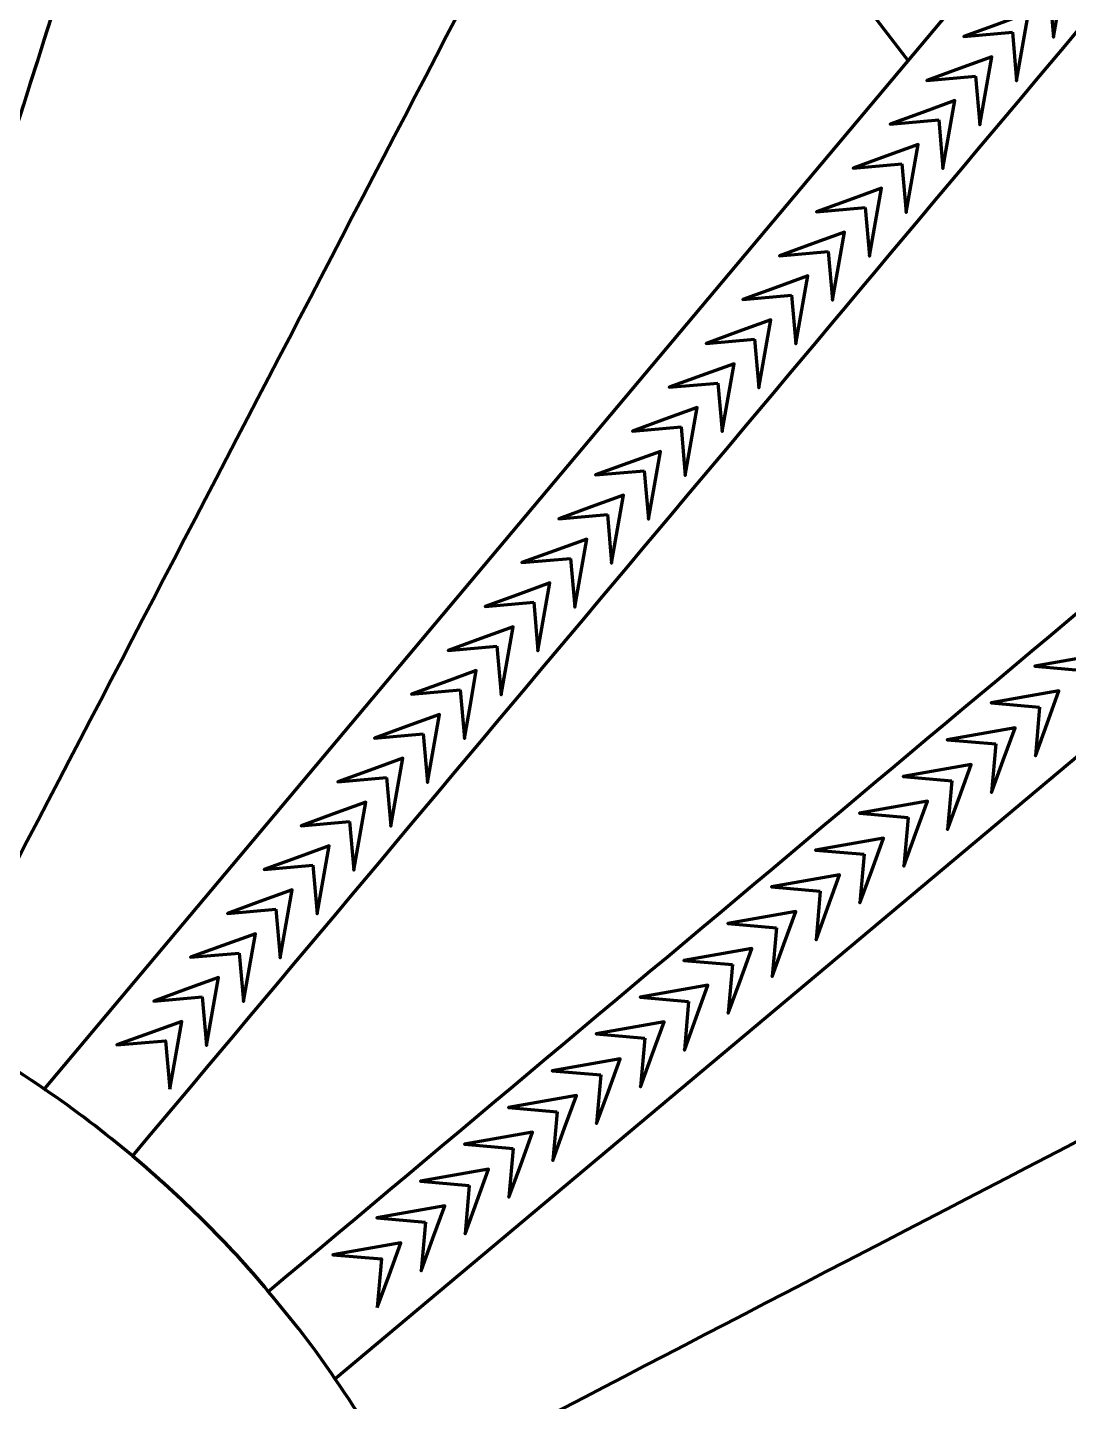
# Model space of a CAD drawing. Header units: inches. Extents: x -151 to 18, y -59 to 24.
# Drawn here: x 2.72 to 6.52, y 5.57 to 10.59 of the extents above; entities that cross this region are included whole.
import ezdxf

# ---------------------------------------------------------------- set-up
doc = ezdxf.new("R2010")
doc.units = ezdxf.units.IN
doc.header["$MEASUREMENT"] = 0
doc.layers.add('Layer 1', color=7, linetype='Continuous')

msp = doc.modelspace()

# ---------------------------------------------------------------- linework, layer by layer
at = {"layer": 'Layer 1', "color": 7, "lineweight": 70}
msp.add_open_spline([(17.2998, 3.3888), (17.2998, 3.3888), (17.2998, -12.6062), (17.2998, -12.6062), (17.2998, -12.6062), (11.7046, -14.9243), (6.1093, -17.2424), (0.514, -19.5605), (0.514, -19.5605), (-5.0837, -17.2379), (-10.6814, -14.9153), (-16.2791, -12.5928), (-16.2791, -12.5928), (-16.2791, -12.5928), (-16.2791, 3.3888), (-16.2791, 3.3888), (-16.2791, 3.3888), (-16.2791, 12.6613), (-8.7622, 20.1783), (0.5104, 20.1783), (0.5104, 20.1783), (9.7829, 20.1783), (17.2998, 12.6613), (17.2998, 3.3888)], degree=3, knots=[0, 0, 0, 0, 0.142857, 0.142857, 0.142857, 0.142857, 0.285714, 0.285714, 0.285714, 0.285714, 0.428571, 0.428571, 0.428571, 0.428571, 0.571429, 0.571429, 0.571429, 0.571429, 0.714286, 0.714286, 0.714286, 0.714286, 1, 1, 1, 1], dxfattribs=at)
at = {"layer": 'Layer 1', "color": 114, "lineweight": 70}
for points, knots in [([(-15.4712, 3.3888), (-15.4712, 12.2151), (-8.316, 19.3704), (0.5104, 19.3704), (0.5104, 19.3704), (9.3367, 19.3704), (16.4919, 12.2151), (16.4919, 3.3888)], [0, 0, 0, 0, 0.333333, 0.333333, 0.333333, 0.333333, 1, 1, 1, 1]), ([(-14.6808, 3.3888), (-14.6808, 11.7787), (-7.8795, 18.58), (0.5104, 18.58), (0.5104, 18.58), (8.9003, 18.58), (15.7016, 11.7787), (15.7016, 3.3888)], [0, 0, 0, 0, 0.333333, 0.333333, 0.333333, 0.333333, 1, 1, 1, 1]), ([(14.9089, 3.3892), (14.9089, 11.3413), (8.4624, 17.7877), (0.5104, 17.7877), (0.5104, 17.7877), (-7.4417, 17.7877), (-13.8881, 11.3413), (-13.8881, 3.3892), (-13.8881, 3.3892), (-13.8881, 3.3892), (-13.8881, 3.3892), (-13.8881, 3.3892), (-13.8881, 3.3892), (-13.8881, 3.3892), (-13.888, 3.3934), (-13.888, 3.3934), (-13.888, 3.3934), (-13.888, 3.3934), (-13.888, -12.5881), (-13.888, -12.5881), (-13.888, -12.5881), (-13.888, -12.5881), (-13.1099, -12.5881), (-13.1099, -12.5881), (-13.1099, -12.5881), (-13.1099, -12.5881), (-13.1094, 3.3934), (-13.1094, 3.3934)], [0, 0, 0, 0, 0.125, 0.125, 0.125, 0.125, 0.25, 0.25, 0.25, 0.25, 0.375, 0.375, 0.375, 0.375, 0.5, 0.5, 0.5, 0.5, 0.625, 0.625, 0.625, 0.625, 0.75, 0.75, 0.75, 0.75, 1, 1, 1, 1]), ([(-13.1094, 3.3892), (-13.1094, 10.9255), (-7.0259, 17.0349), (0.5104, 17.0349), (0.5104, 17.0349), (8.0467, 17.0349), (14.1561, 10.9255), (14.1561, 3.3892)], [0, 0, 0, 0, 0.333333, 0.333333, 0.333333, 0.333333, 1, 1, 1, 1]), ([(11.707, 12.7727), (9.005, 10.5072), (6.302, 8.2406), (3.6, 5.974), (3.6, 5.974), (3.5259, 6.0638), (3.4463, 6.1502), (3.3621, 6.2332), (3.3621, 6.2332), (3.2791, 6.3151), (3.1938, 6.3948), (3.104, 6.4689), (3.104, 6.4689), (5.3729, 9.1697), (7.6417, 11.8694), (9.9094, 14.5703), (9.9094, 14.5703), (10.0351, 14.0979), (10.1608, 13.6255), (10.2865, 13.1531), (10.2865, 13.1531), (10.76, 13.0263), (11.2335, 12.8995), (11.707, 12.7727)], [0, 0, 0, 0, 0.142857, 0.142857, 0.142857, 0.142857, 0.285714, 0.285714, 0.285714, 0.285714, 0.428571, 0.428571, 0.428571, 0.428571, 0.571429, 0.571429, 0.571429, 0.571429, 0.714286, 0.714286, 0.714286, 0.714286, 1, 1, 1, 1]), ([(4.8253, 11.6574), (4.0084, 10.0909), (3.1927, 8.5245), (2.3758, 6.957), (2.3758, 6.957), (2.2726, 7.0109), (2.1671, 7.0602), (2.0594, 7.1051), (2.0594, 7.1051), (1.9528, 7.15), (1.8428, 7.1904), (1.7318, 7.2252), (1.7318, 7.2252), (2.2647, 8.9094), (2.7977, 10.5936), (3.3307, 12.2767), (3.3307, 12.2767), (3.6393, 12.3182), (3.9478, 12.3586), (4.2564, 12.3991), (4.2564, 12.3991), (4.4461, 12.1522), (4.6357, 11.9053), (4.8253, 11.6574)], [0, 0, 0, 0, 0.142857, 0.142857, 0.142857, 0.142857, 0.285714, 0.285714, 0.285714, 0.285714, 0.428571, 0.428571, 0.428571, 0.428571, 0.571429, 0.571429, 0.571429, 0.571429, 0.714286, 0.714286, 0.714286, 0.714286, 1, 1, 1, 1]), ([(6.4505, 10.7292), (6.4505, 10.7292), (6.2731, 10.7137), (6.2731, 10.7137), (6.2731, 10.7137), (6.2731, 10.7137), (6.3914, 10.7568), (6.3914, 10.7568), (6.3914, 10.7568), (6.3914, 10.7568), (6.5098, 10.7998), (6.5098, 10.7998), (6.5098, 10.7998), (6.5098, 10.7998), (6.4879, 10.6758), (6.4879, 10.6758), (6.4879, 10.6758), (6.4879, 10.6758), (6.466, 10.5518), (6.466, 10.5518), (6.466, 10.5518), (6.466, 10.5518), (6.4505, 10.7292), (6.4505, 10.7292)], [0, 0, 0, 0, 0.142857, 0.142857, 0.142857, 0.142857, 0.285714, 0.285714, 0.285714, 0.285714, 0.428571, 0.428571, 0.428571, 0.428571, 0.571429, 0.571429, 0.571429, 0.571429, 0.714286, 0.714286, 0.714286, 0.714286, 1, 1, 1, 1]), ([(6.3161, 10.5692), (6.3161, 10.5692), (6.1387, 10.5537), (6.1387, 10.5537), (6.1387, 10.5537), (6.1387, 10.5537), (6.257, 10.5968), (6.257, 10.5968), (6.257, 10.5968), (6.257, 10.5968), (6.3754, 10.6398), (6.3754, 10.6398), (6.3754, 10.6398), (6.3754, 10.6398), (6.3535, 10.5158), (6.3535, 10.5158), (6.3535, 10.5158), (6.3535, 10.5158), (6.3316, 10.3918), (6.3316, 10.3918), (6.3316, 10.3918), (6.3316, 10.3918), (6.3161, 10.5692), (6.3161, 10.5692)], [0, 0, 0, 0, 0.142857, 0.142857, 0.142857, 0.142857, 0.285714, 0.285714, 0.285714, 0.285714, 0.428571, 0.428571, 0.428571, 0.428571, 0.571429, 0.571429, 0.571429, 0.571429, 0.714286, 0.714286, 0.714286, 0.714286, 1, 1, 1, 1]), ([(6.1817, 10.4092), (6.1817, 10.4092), (6.0043, 10.3937), (6.0043, 10.3937), (6.0043, 10.3937), (6.0043, 10.3937), (6.1226, 10.4367), (6.1226, 10.4367), (6.1226, 10.4367), (6.1226, 10.4367), (6.241, 10.4798), (6.241, 10.4798), (6.241, 10.4798), (6.241, 10.4798), (6.2191, 10.3558), (6.2191, 10.3558), (6.2191, 10.3558), (6.2191, 10.3558), (6.1972, 10.2318), (6.1972, 10.2318), (6.1972, 10.2318), (6.1972, 10.2318), (6.1817, 10.4092), (6.1817, 10.4092)], [0, 0, 0, 0, 0.142857, 0.142857, 0.142857, 0.142857, 0.285714, 0.285714, 0.285714, 0.285714, 0.428571, 0.428571, 0.428571, 0.428571, 0.571429, 0.571429, 0.571429, 0.571429, 0.714286, 0.714286, 0.714286, 0.714286, 1, 1, 1, 1]), ([(6.0473, 10.2492), (6.0473, 10.2492), (5.8699, 10.2337), (5.8699, 10.2337), (5.8699, 10.2337), (5.8699, 10.2337), (5.9882, 10.2768), (5.9882, 10.2768), (5.9882, 10.2768), (5.9882, 10.2768), (6.1066, 10.3198), (6.1066, 10.3198), (6.1066, 10.3198), (6.1066, 10.3198), (6.0847, 10.1958), (6.0847, 10.1958), (6.0847, 10.1958), (6.0847, 10.1958), (6.0628, 10.0718), (6.0628, 10.0718), (6.0628, 10.0718), (6.0628, 10.0718), (6.0473, 10.2492), (6.0473, 10.2492)], [0, 0, 0, 0, 0.142857, 0.142857, 0.142857, 0.142857, 0.285714, 0.285714, 0.285714, 0.285714, 0.428571, 0.428571, 0.428571, 0.428571, 0.571429, 0.571429, 0.571429, 0.571429, 0.714286, 0.714286, 0.714286, 0.714286, 1, 1, 1, 1]), ([(5.9129, 10.0892), (5.9129, 10.0892), (5.7355, 10.0737), (5.7355, 10.0737), (5.7355, 10.0737), (5.7355, 10.0737), (5.8538, 10.1168), (5.8538, 10.1168), (5.8538, 10.1168), (5.8538, 10.1168), (5.9721, 10.1598), (5.9721, 10.1598), (5.9721, 10.1598), (5.9721, 10.1598), (5.9503, 10.0358), (5.9503, 10.0358), (5.9503, 10.0358), (5.9503, 10.0358), (5.9284, 9.9118), (5.9284, 9.9118), (5.9284, 9.9118), (5.9284, 9.9118), (5.9129, 10.0892), (5.9129, 10.0892)], [0, 0, 0, 0, 0.142857, 0.142857, 0.142857, 0.142857, 0.285714, 0.285714, 0.285714, 0.285714, 0.428571, 0.428571, 0.428571, 0.428571, 0.571429, 0.571429, 0.571429, 0.571429, 0.714286, 0.714286, 0.714286, 0.714286, 1, 1, 1, 1]), ([(5.7785, 9.9292), (5.7785, 9.9292), (5.6011, 9.9137), (5.6011, 9.9137), (5.6011, 9.9137), (5.6011, 9.9137), (5.7194, 9.9567), (5.7194, 9.9567), (5.7194, 9.9567), (5.7194, 9.9567), (5.8378, 9.9998), (5.8378, 9.9998), (5.8378, 9.9998), (5.8378, 9.9998), (5.8159, 9.8758), (5.8159, 9.8758), (5.8159, 9.8758), (5.8159, 9.8758), (5.794, 9.7518), (5.794, 9.7518), (5.794, 9.7518), (5.794, 9.7518), (5.7785, 9.9292), (5.7785, 9.9292)], [0, 0, 0, 0, 0.142857, 0.142857, 0.142857, 0.142857, 0.285714, 0.285714, 0.285714, 0.285714, 0.428571, 0.428571, 0.428571, 0.428571, 0.571429, 0.571429, 0.571429, 0.571429, 0.714286, 0.714286, 0.714286, 0.714286, 1, 1, 1, 1]), ([(5.6441, 9.7692), (5.6441, 9.7692), (5.4666, 9.7537), (5.4666, 9.7537), (5.4666, 9.7537), (5.4666, 9.7537), (5.585, 9.7968), (5.585, 9.7968), (5.585, 9.7968), (5.585, 9.7968), (5.7033, 9.8398), (5.7033, 9.8398), (5.7033, 9.8398), (5.7033, 9.8398), (5.6815, 9.7158), (5.6815, 9.7158), (5.6815, 9.7158), (5.6815, 9.7158), (5.6596, 9.5918), (5.6596, 9.5918), (5.6596, 9.5918), (5.6596, 9.5918), (5.6441, 9.7692), (5.6441, 9.7692)], [0, 0, 0, 0, 0.142857, 0.142857, 0.142857, 0.142857, 0.285714, 0.285714, 0.285714, 0.285714, 0.428571, 0.428571, 0.428571, 0.428571, 0.571429, 0.571429, 0.571429, 0.571429, 0.714286, 0.714286, 0.714286, 0.714286, 1, 1, 1, 1]), ([(5.5097, 9.6092), (5.5097, 9.6092), (5.3323, 9.5937), (5.3323, 9.5937), (5.3323, 9.5937), (5.3323, 9.5937), (5.4506, 9.6368), (5.4506, 9.6368), (5.4506, 9.6368), (5.4506, 9.6368), (5.569, 9.6798), (5.569, 9.6798), (5.569, 9.6798), (5.569, 9.6798), (5.5471, 9.5558), (5.5471, 9.5558), (5.5471, 9.5558), (5.5471, 9.5558), (5.5252, 9.4318), (5.5252, 9.4318), (5.5252, 9.4318), (5.5252, 9.4318), (5.5097, 9.6092), (5.5097, 9.6092)], [0, 0, 0, 0, 0.142857, 0.142857, 0.142857, 0.142857, 0.285714, 0.285714, 0.285714, 0.285714, 0.428571, 0.428571, 0.428571, 0.428571, 0.571429, 0.571429, 0.571429, 0.571429, 0.714286, 0.714286, 0.714286, 0.714286, 1, 1, 1, 1]), ([(5.3753, 9.4492), (5.3753, 9.4492), (5.1978, 9.4337), (5.1978, 9.4337), (5.1978, 9.4337), (5.1978, 9.4337), (5.3162, 9.4767), (5.3162, 9.4767), (5.3162, 9.4767), (5.3162, 9.4767), (5.4345, 9.5198), (5.4345, 9.5198), (5.4345, 9.5198), (5.4345, 9.5198), (5.4127, 9.3958), (5.4127, 9.3958), (5.4127, 9.3958), (5.4127, 9.3958), (5.3908, 9.2718), (5.3908, 9.2718), (5.3908, 9.2718), (5.3908, 9.2718), (5.3753, 9.4492), (5.3753, 9.4492)], [0, 0, 0, 0, 0.142857, 0.142857, 0.142857, 0.142857, 0.285714, 0.285714, 0.285714, 0.285714, 0.428571, 0.428571, 0.428571, 0.428571, 0.571429, 0.571429, 0.571429, 0.571429, 0.714286, 0.714286, 0.714286, 0.714286, 1, 1, 1, 1]), ([(5.2409, 9.2892), (5.2409, 9.2892), (5.0635, 9.2737), (5.0635, 9.2737), (5.0635, 9.2737), (5.0635, 9.2737), (5.1818, 9.3168), (5.1818, 9.3168), (5.1818, 9.3168), (5.1818, 9.3168), (5.3001, 9.3598), (5.3001, 9.3598), (5.3001, 9.3598), (5.3001, 9.3598), (5.2783, 9.2358), (5.2783, 9.2358), (5.2783, 9.2358), (5.2783, 9.2358), (5.2564, 9.1118), (5.2564, 9.1118), (5.2564, 9.1118), (5.2564, 9.1118), (5.2409, 9.2892), (5.2409, 9.2892)], [0, 0, 0, 0, 0.142857, 0.142857, 0.142857, 0.142857, 0.285714, 0.285714, 0.285714, 0.285714, 0.428571, 0.428571, 0.428571, 0.428571, 0.571429, 0.571429, 0.571429, 0.571429, 0.714286, 0.714286, 0.714286, 0.714286, 1, 1, 1, 1]), ([(5.1065, 9.1292), (5.1065, 9.1292), (4.929, 9.1137), (4.929, 9.1137), (4.929, 9.1137), (4.929, 9.1137), (5.0474, 9.1568), (5.0474, 9.1568), (5.0474, 9.1568), (5.0474, 9.1568), (5.1657, 9.1998), (5.1657, 9.1998), (5.1657, 9.1998), (5.1657, 9.1998), (5.1439, 9.0758), (5.1439, 9.0758), (5.1439, 9.0758), (5.1439, 9.0758), (5.122, 8.9518), (5.122, 8.9518), (5.122, 8.9518), (5.122, 8.9518), (5.1065, 9.1292), (5.1065, 9.1292)], [0, 0, 0, 0, 0.142857, 0.142857, 0.142857, 0.142857, 0.285714, 0.285714, 0.285714, 0.285714, 0.428571, 0.428571, 0.428571, 0.428571, 0.571429, 0.571429, 0.571429, 0.571429, 0.714286, 0.714286, 0.714286, 0.714286, 1, 1, 1, 1]), ([(4.9721, 8.9692), (4.9721, 8.9692), (4.7947, 8.9537), (4.7947, 8.9537), (4.7947, 8.9537), (4.7947, 8.9537), (4.913, 8.9968), (4.913, 8.9968), (4.913, 8.9968), (4.913, 8.9968), (5.0313, 9.0399), (5.0313, 9.0399), (5.0313, 9.0399), (5.0313, 9.0399), (5.0095, 8.9158), (5.0095, 8.9158), (5.0095, 8.9158), (5.0095, 8.9158), (4.9876, 8.7918), (4.9876, 8.7918), (4.9876, 8.7918), (4.9876, 8.7918), (4.9721, 8.9692), (4.9721, 8.9692)], [0, 0, 0, 0, 0.142857, 0.142857, 0.142857, 0.142857, 0.285714, 0.285714, 0.285714, 0.285714, 0.428571, 0.428571, 0.428571, 0.428571, 0.571429, 0.571429, 0.571429, 0.571429, 0.714286, 0.714286, 0.714286, 0.714286, 1, 1, 1, 1]), ([(4.8377, 8.8092), (4.8377, 8.8092), (4.6602, 8.7937), (4.6602, 8.7937), (4.6602, 8.7937), (4.6602, 8.7937), (4.7786, 8.8368), (4.7786, 8.8368), (4.7786, 8.8368), (4.7786, 8.8368), (4.897, 8.8798), (4.897, 8.8798), (4.897, 8.8798), (4.897, 8.8798), (4.8751, 8.7558), (4.8751, 8.7558), (4.8751, 8.7558), (4.8751, 8.7558), (4.8532, 8.6318), (4.8532, 8.6318), (4.8532, 8.6318), (4.8532, 8.6318), (4.8377, 8.8092), (4.8377, 8.8092)], [0, 0, 0, 0, 0.142857, 0.142857, 0.142857, 0.142857, 0.285714, 0.285714, 0.285714, 0.285714, 0.428571, 0.428571, 0.428571, 0.428571, 0.571429, 0.571429, 0.571429, 0.571429, 0.714286, 0.714286, 0.714286, 0.714286, 1, 1, 1, 1]), ([(4.7033, 8.6492), (4.7033, 8.6492), (4.5258, 8.6337), (4.5258, 8.6337), (4.5258, 8.6337), (4.5258, 8.6337), (4.6442, 8.6768), (4.6442, 8.6768), (4.6442, 8.6768), (4.6442, 8.6768), (4.7625, 8.7198), (4.7625, 8.7198), (4.7625, 8.7198), (4.7625, 8.7198), (4.7407, 8.5958), (4.7407, 8.5958), (4.7407, 8.5958), (4.7407, 8.5958), (4.7188, 8.4718), (4.7188, 8.4718), (4.7188, 8.4718), (4.7188, 8.4718), (4.7033, 8.6492), (4.7033, 8.6492)], [0, 0, 0, 0, 0.142857, 0.142857, 0.142857, 0.142857, 0.285714, 0.285714, 0.285714, 0.285714, 0.428571, 0.428571, 0.428571, 0.428571, 0.571429, 0.571429, 0.571429, 0.571429, 0.714286, 0.714286, 0.714286, 0.714286, 1, 1, 1, 1]), ([(4.5689, 8.4892), (4.5689, 8.4892), (4.3914, 8.4737), (4.3914, 8.4737), (4.3914, 8.4737), (4.3914, 8.4737), (4.5098, 8.5168), (4.5098, 8.5168), (4.5098, 8.5168), (4.5098, 8.5168), (4.6282, 8.5599), (4.6282, 8.5599), (4.6282, 8.5599), (4.6282, 8.5599), (4.6063, 8.4358), (4.6063, 8.4358), (4.6063, 8.4358), (4.6063, 8.4358), (4.5844, 8.3118), (4.5844, 8.3118), (4.5844, 8.3118), (4.5844, 8.3118), (4.5689, 8.4892), (4.5689, 8.4892)], [0, 0, 0, 0, 0.142857, 0.142857, 0.142857, 0.142857, 0.285714, 0.285714, 0.285714, 0.285714, 0.428571, 0.428571, 0.428571, 0.428571, 0.571429, 0.571429, 0.571429, 0.571429, 0.714286, 0.714286, 0.714286, 0.714286, 1, 1, 1, 1]), ([(4.4345, 8.3292), (4.4345, 8.3292), (4.257, 8.3137), (4.257, 8.3137), (4.257, 8.3137), (4.257, 8.3137), (4.3754, 8.3568), (4.3754, 8.3568), (4.3754, 8.3568), (4.3754, 8.3568), (4.4937, 8.3998), (4.4937, 8.3998), (4.4937, 8.3998), (4.4937, 8.3998), (4.4719, 8.2758), (4.4719, 8.2758), (4.4719, 8.2758), (4.4719, 8.2758), (4.45, 8.1518), (4.45, 8.1518), (4.45, 8.1518), (4.45, 8.1518), (4.4345, 8.3292), (4.4345, 8.3292)], [0, 0, 0, 0, 0.142857, 0.142857, 0.142857, 0.142857, 0.285714, 0.285714, 0.285714, 0.285714, 0.428571, 0.428571, 0.428571, 0.428571, 0.571429, 0.571429, 0.571429, 0.571429, 0.714286, 0.714286, 0.714286, 0.714286, 1, 1, 1, 1]), ([(6.5757, 8.2406), (6.5757, 8.2406), (6.3982, 8.2561), (6.3982, 8.2561), (6.3982, 8.2561), (6.3982, 8.2561), (6.5223, 8.278), (6.5223, 8.278), (6.5223, 8.278), (6.5223, 8.278), (6.6463, 8.2999), (6.6463, 8.2999), (6.6463, 8.2999), (6.6463, 8.2999), (6.6032, 8.1815), (6.6032, 8.1815), (6.6032, 8.1815), (6.6032, 8.1815), (6.5602, 8.0632), (6.5602, 8.0632), (6.5602, 8.0632), (6.5602, 8.0632), (6.5757, 8.2406), (6.5757, 8.2406)], [0, 0, 0, 0, 0.142857, 0.142857, 0.142857, 0.142857, 0.285714, 0.285714, 0.285714, 0.285714, 0.428571, 0.428571, 0.428571, 0.428571, 0.571429, 0.571429, 0.571429, 0.571429, 0.714286, 0.714286, 0.714286, 0.714286, 1, 1, 1, 1]), ([(4.3001, 8.1692), (4.3001, 8.1692), (4.1226, 8.1537), (4.1226, 8.1537), (4.1226, 8.1537), (4.1226, 8.1537), (4.241, 8.1968), (4.241, 8.1968), (4.241, 8.1968), (4.241, 8.1968), (4.3593, 8.2398), (4.3593, 8.2398), (4.3593, 8.2398), (4.3593, 8.2398), (4.3375, 8.1158), (4.3375, 8.1158), (4.3375, 8.1158), (4.3375, 8.1158), (4.3156, 7.9918), (4.3156, 7.9918), (4.3156, 7.9918), (4.3156, 7.9918), (4.3001, 8.1692), (4.3001, 8.1692)], [0, 0, 0, 0, 0.142857, 0.142857, 0.142857, 0.142857, 0.285714, 0.285714, 0.285714, 0.285714, 0.428571, 0.428571, 0.428571, 0.428571, 0.571429, 0.571429, 0.571429, 0.571429, 0.714286, 0.714286, 0.714286, 0.714286, 1, 1, 1, 1]), ([(6.4155, 8.1064), (6.4155, 8.1064), (6.2381, 8.1219), (6.2381, 8.1219), (6.2381, 8.1219), (6.2381, 8.1219), (6.3621, 8.1438), (6.3621, 8.1438), (6.3621, 8.1438), (6.3621, 8.1438), (6.4862, 8.1656), (6.4862, 8.1656), (6.4862, 8.1656), (6.4862, 8.1656), (6.4431, 8.0473), (6.4431, 8.0473), (6.4431, 8.0473), (6.4431, 8.0473), (6.4, 7.9289), (6.4, 7.9289), (6.4, 7.9289), (6.4, 7.9289), (6.4155, 8.1064), (6.4155, 8.1064)], [0, 0, 0, 0, 0.142857, 0.142857, 0.142857, 0.142857, 0.285714, 0.285714, 0.285714, 0.285714, 0.428571, 0.428571, 0.428571, 0.428571, 0.571429, 0.571429, 0.571429, 0.571429, 0.714286, 0.714286, 0.714286, 0.714286, 1, 1, 1, 1]), ([(4.1657, 8.0092), (4.1657, 8.0092), (3.9882, 7.9937), (3.9882, 7.9937), (3.9882, 7.9937), (3.9882, 7.9937), (4.1066, 8.0368), (4.1066, 8.0368), (4.1066, 8.0368), (4.1066, 8.0368), (4.2249, 8.0799), (4.2249, 8.0799), (4.2249, 8.0799), (4.2249, 8.0799), (4.2031, 7.9558), (4.2031, 7.9558), (4.2031, 7.9558), (4.2031, 7.9558), (4.1812, 7.8318), (4.1812, 7.8318), (4.1812, 7.8318), (4.1812, 7.8318), (4.1657, 8.0092), (4.1657, 8.0092)], [0, 0, 0, 0, 0.142857, 0.142857, 0.142857, 0.142857, 0.285714, 0.285714, 0.285714, 0.285714, 0.428571, 0.428571, 0.428571, 0.428571, 0.571429, 0.571429, 0.571429, 0.571429, 0.714286, 0.714286, 0.714286, 0.714286, 1, 1, 1, 1]), ([(6.2554, 7.9722), (6.2554, 7.9722), (6.078, 7.9877), (6.078, 7.9877), (6.078, 7.9877), (6.078, 7.9877), (6.202, 8.0095), (6.202, 8.0095), (6.202, 8.0095), (6.202, 8.0095), (6.326, 8.0314), (6.326, 8.0314), (6.326, 8.0314), (6.326, 8.0314), (6.2829, 7.9131), (6.2829, 7.9131), (6.2829, 7.9131), (6.2829, 7.9131), (6.2399, 7.7947), (6.2399, 7.7947), (6.2399, 7.7947), (6.2399, 7.7947), (6.2554, 7.9722), (6.2554, 7.9722)], [0, 0, 0, 0, 0.142857, 0.142857, 0.142857, 0.142857, 0.285714, 0.285714, 0.285714, 0.285714, 0.428571, 0.428571, 0.428571, 0.428571, 0.571429, 0.571429, 0.571429, 0.571429, 0.714286, 0.714286, 0.714286, 0.714286, 1, 1, 1, 1]), ([(4.0313, 7.8492), (4.0313, 7.8492), (3.8538, 7.8337), (3.8538, 7.8337), (3.8538, 7.8337), (3.8538, 7.8337), (3.9722, 7.8768), (3.9722, 7.8768), (3.9722, 7.8768), (3.9722, 7.8768), (4.0905, 7.9198), (4.0905, 7.9198), (4.0905, 7.9198), (4.0905, 7.9198), (4.0687, 7.7958), (4.0687, 7.7958), (4.0687, 7.7958), (4.0687, 7.7958), (4.0468, 7.6718), (4.0468, 7.6718), (4.0468, 7.6718), (4.0468, 7.6718), (4.0313, 7.8492), (4.0313, 7.8492)], [0, 0, 0, 0, 0.142857, 0.142857, 0.142857, 0.142857, 0.285714, 0.285714, 0.285714, 0.285714, 0.428571, 0.428571, 0.428571, 0.428571, 0.571429, 0.571429, 0.571429, 0.571429, 0.714286, 0.714286, 0.714286, 0.714286, 1, 1, 1, 1]), ([(6.0952, 7.8379), (6.0952, 7.8379), (5.9178, 7.8535), (5.9178, 7.8535), (5.9178, 7.8535), (5.9178, 7.8535), (6.0418, 7.8753), (6.0418, 7.8753), (6.0418, 7.8753), (6.0418, 7.8753), (6.1659, 7.8972), (6.1659, 7.8972), (6.1659, 7.8972), (6.1659, 7.8972), (6.1228, 7.7788), (6.1228, 7.7788), (6.1228, 7.7788), (6.1228, 7.7788), (6.0797, 7.6605), (6.0797, 7.6605), (6.0797, 7.6605), (6.0797, 7.6605), (6.0952, 7.8379), (6.0952, 7.8379)], [0, 0, 0, 0, 0.142857, 0.142857, 0.142857, 0.142857, 0.285714, 0.285714, 0.285714, 0.285714, 0.428571, 0.428571, 0.428571, 0.428571, 0.571429, 0.571429, 0.571429, 0.571429, 0.714286, 0.714286, 0.714286, 0.714286, 1, 1, 1, 1]), ([(3.8968, 7.6892), (3.8968, 7.6892), (3.7194, 7.6737), (3.7194, 7.6737), (3.7194, 7.6737), (3.7194, 7.6737), (3.8378, 7.7168), (3.8378, 7.7168), (3.8378, 7.7168), (3.8378, 7.7168), (3.9561, 7.7598), (3.9561, 7.7598), (3.9561, 7.7598), (3.9561, 7.7598), (3.9342, 7.6358), (3.9342, 7.6358), (3.9342, 7.6358), (3.9342, 7.6358), (3.9124, 7.5118), (3.9124, 7.5118), (3.9124, 7.5118), (3.9124, 7.5118), (3.8968, 7.6892), (3.8968, 7.6892)], [0, 0, 0, 0, 0.142857, 0.142857, 0.142857, 0.142857, 0.285714, 0.285714, 0.285714, 0.285714, 0.428571, 0.428571, 0.428571, 0.428571, 0.571429, 0.571429, 0.571429, 0.571429, 0.714286, 0.714286, 0.714286, 0.714286, 1, 1, 1, 1]), ([(5.9351, 7.7037), (5.9351, 7.7037), (5.7577, 7.7192), (5.7577, 7.7192), (5.7577, 7.7192), (5.7577, 7.7192), (5.8817, 7.7411), (5.8817, 7.7411), (5.8817, 7.7411), (5.8817, 7.7411), (6.0057, 7.763), (6.0057, 7.763), (6.0057, 7.763), (6.0057, 7.763), (5.9627, 7.6446), (5.9627, 7.6446), (5.9627, 7.6446), (5.9627, 7.6446), (5.9196, 7.5263), (5.9196, 7.5263), (5.9196, 7.5263), (5.9196, 7.5263), (5.9351, 7.7037), (5.9351, 7.7037)], [0, 0, 0, 0, 0.142857, 0.142857, 0.142857, 0.142857, 0.285714, 0.285714, 0.285714, 0.285714, 0.428571, 0.428571, 0.428571, 0.428571, 0.571429, 0.571429, 0.571429, 0.571429, 0.714286, 0.714286, 0.714286, 0.714286, 1, 1, 1, 1]), ([(4.0926, 5.2447), (5.659, 6.0582), (7.2243, 6.8706), (8.7907, 7.6841), (8.7907, 7.6841), (9.0387, 7.4944), (9.2856, 7.3048), (9.5324, 7.1152), (9.5324, 7.1152), (9.492, 6.8066), (9.4516, 6.4981), (9.4101, 6.1895), (9.4101, 6.1895), (7.7281, 5.6599), (6.0461, 5.1302), (4.3641, 4.6006)], [0, 0, 0, 0, 0.2, 0.2, 0.2, 0.2, 0.4, 0.4, 0.4, 0.4, 0.6, 0.6, 0.6, 0.6, 1, 1, 1, 1]), ([(5.775, 7.5695), (5.775, 7.5695), (5.5975, 7.585), (5.5975, 7.585), (5.5975, 7.585), (5.5975, 7.585), (5.7216, 7.6069), (5.7216, 7.6069), (5.7216, 7.6069), (5.7216, 7.6069), (5.8456, 7.6287), (5.8456, 7.6287), (5.8456, 7.6287), (5.8456, 7.6287), (5.8025, 7.5104), (5.8025, 7.5104), (5.8025, 7.5104), (5.8025, 7.5104), (5.7594, 7.392), (5.7594, 7.392), (5.7594, 7.392), (5.7594, 7.392), (5.775, 7.5695), (5.775, 7.5695)], [0, 0, 0, 0, 0.142857, 0.142857, 0.142857, 0.142857, 0.285714, 0.285714, 0.285714, 0.285714, 0.428571, 0.428571, 0.428571, 0.428571, 0.571429, 0.571429, 0.571429, 0.571429, 0.714286, 0.714286, 0.714286, 0.714286, 1, 1, 1, 1]), ([(3.7625, 7.5292), (3.7625, 7.5292), (3.585, 7.5137), (3.585, 7.5137), (3.585, 7.5137), (3.585, 7.5137), (3.7034, 7.5568), (3.7034, 7.5568), (3.7034, 7.5568), (3.7034, 7.5568), (3.8217, 7.5998), (3.8217, 7.5998), (3.8217, 7.5998), (3.8217, 7.5998), (3.7999, 7.4758), (3.7999, 7.4758), (3.7999, 7.4758), (3.7999, 7.4758), (3.778, 7.3518), (3.778, 7.3518), (3.778, 7.3518), (3.778, 7.3518), (3.7625, 7.5292), (3.7625, 7.5292)], [0, 0, 0, 0, 0.142857, 0.142857, 0.142857, 0.142857, 0.285714, 0.285714, 0.285714, 0.285714, 0.428571, 0.428571, 0.428571, 0.428571, 0.571429, 0.571429, 0.571429, 0.571429, 0.714286, 0.714286, 0.714286, 0.714286, 1, 1, 1, 1]), ([(5.6148, 7.4352), (5.6148, 7.4352), (5.4374, 7.4507), (5.4374, 7.4507), (5.4374, 7.4507), (5.4374, 7.4507), (5.5614, 7.4726), (5.5614, 7.4726), (5.5614, 7.4726), (5.5614, 7.4726), (5.6854, 7.4945), (5.6854, 7.4945), (5.6854, 7.4945), (5.6854, 7.4945), (5.6424, 7.3761), (5.6424, 7.3761), (5.6424, 7.3761), (5.6424, 7.3761), (5.5993, 7.2578), (5.5993, 7.2578), (5.5993, 7.2578), (5.5993, 7.2578), (5.6148, 7.4352), (5.6148, 7.4352)], [0, 0, 0, 0, 0.142857, 0.142857, 0.142857, 0.142857, 0.285714, 0.285714, 0.285714, 0.285714, 0.428571, 0.428571, 0.428571, 0.428571, 0.571429, 0.571429, 0.571429, 0.571429, 0.714286, 0.714286, 0.714286, 0.714286, 1, 1, 1, 1]), ([(3.628, 7.3692), (3.628, 7.3692), (3.4506, 7.3537), (3.4506, 7.3537), (3.4506, 7.3537), (3.4506, 7.3537), (3.569, 7.3968), (3.569, 7.3968), (3.569, 7.3968), (3.569, 7.3968), (3.6873, 7.4398), (3.6873, 7.4398), (3.6873, 7.4398), (3.6873, 7.4398), (3.6654, 7.3158), (3.6654, 7.3158), (3.6654, 7.3158), (3.6654, 7.3158), (3.6436, 7.1918), (3.6436, 7.1918), (3.6436, 7.1918), (3.6436, 7.1918), (3.628, 7.3692), (3.628, 7.3692)], [0, 0, 0, 0, 0.142857, 0.142857, 0.142857, 0.142857, 0.285714, 0.285714, 0.285714, 0.285714, 0.428571, 0.428571, 0.428571, 0.428571, 0.571429, 0.571429, 0.571429, 0.571429, 0.714286, 0.714286, 0.714286, 0.714286, 1, 1, 1, 1]), ([(4.5526, 3.3888), (4.5526, 3.3888), (4.5526, 3.3922), (4.5526, 3.3922), (4.5526, 3.3922), (4.5526, 3.5089), (4.547, 3.6244), (4.5369, 3.7377), (4.5369, 3.7377), (4.5257, 3.8735), (4.5067, 4.0059), (4.482, 4.1372), (4.482, 4.1372), (4.4517, 4.2954), (4.4124, 4.4503), (4.3641, 4.6006), (4.3641, 4.6006), (4.3282, 4.7117), (4.2879, 4.8217), (4.2418, 4.9283), (4.2418, 4.9283), (4.1969, 5.036), (4.1476, 5.1415), (4.0926, 5.2447), (4.0926, 5.2447), (4.0185, 5.3861), (3.9355, 5.523), (3.8446, 5.6543), (3.8446, 5.6543), (3.7694, 5.7653), (3.6875, 5.8719), (3.6, 5.974), (3.6, 5.974), (3.5259, 6.0638), (3.4463, 6.1502), (3.3621, 6.2332), (3.3621, 6.2332), (3.2791, 6.3151), (3.1938, 6.3948), (3.104, 6.4689), (3.104, 6.4689), (3.0008, 6.5553), (2.8942, 6.6372), (2.7831, 6.7124), (2.7831, 6.7124), (2.653, 6.8021), (2.5161, 6.884), (2.3758, 6.957), (2.3758, 6.957), (2.2726, 7.0108), (2.1671, 7.0602), (2.0594, 7.1051), (2.0594, 7.1051), (1.9528, 7.15), (1.8428, 7.1904), (1.7318, 7.2252), (1.7318, 7.2252), (1.5803, 7.2734), (1.4265, 7.3116), (1.2683, 7.3418), (1.2683, 7.3418), (1.1371, 7.3666), (1.0035, 7.3845), (0.8678, 7.3957), (0.8678, 7.3957), (0.7566, 7.4058), (0.6445, 7.4103), (0.5311, 7.4103), (0.5311, 7.4103), (0.5311, 7.4103), (0.5177, 7.4103), (0.5177, 7.4103), (0.5177, 7.4103), (0.3998, 7.4103), (0.2831, 7.4047), (0.1687, 7.3935), (0.1687, 7.3935), (0.034, 7.3811), (-0.0995, 7.362), (-0.2296, 7.3374), (-0.2296, 7.3374), (-0.3867, 7.3071), (-0.5393, 7.2667), (-0.6886, 7.2184), (-0.6886, 7.2184), (-0.7997, 7.1825), (-0.9096, 7.1421), (-1.0162, 7.0973), (-1.0162, 7.0973), (-1.1228, 7.0512), (-1.2283, 7.0019), (-1.3304, 6.948), (-1.3304, 6.948), (-1.3304, 6.948), (-1.3315, 6.948), (-1.3315, 6.948), (-1.3315, 6.948), (-1.5907, 6.81), (-1.8331, 6.645), (-2.0553, 6.4565), (-2.0553, 6.4565), (-2.145, 6.3814), (-2.2303, 6.3028), (-2.3122, 6.2198), (-2.3122, 6.2198), (-2.3941, 6.1379), (-2.4727, 6.0515), (-2.5467, 5.9628), (-2.5467, 5.9628), (-2.7341, 5.7406), (-2.8968, 5.4983), (-3.0337, 5.2391), (-3.0337, 5.2391), (-3.0865, 5.137), (-3.1358, 5.0315), (-3.1818, 4.9238), (-3.1818, 4.9238), (-3.2256, 4.8172), (-3.266, 4.7083), (-3.3008, 4.5973), (-3.3008, 4.5973), (-3.3894, 4.3224), (-3.4477, 4.0351), (-3.4736, 3.7389), (-3.4736, 3.7389), (-3.4837, 3.6244), (-3.4893, 3.5089), (-3.4893, 3.3922), (-3.4893, 3.3922), (-3.4893, 3.3922), (-3.4893, 3.3899), (-3.4893, 3.3899), (-3.4893, 3.3899), (-3.4893, 3.3899), (-3.4893, 3.3888), (-3.4893, 3.3888)], [0, 0, 0, 0, 0.028571, 0.028571, 0.028571, 0.028571, 0.057143, 0.057143, 0.057143, 0.057143, 0.085714, 0.085714, 0.085714, 0.085714, 0.114286, 0.114286, 0.114286, 0.114286, 0.142857, 0.142857, 0.142857, 0.142857, 0.171429, 0.171429, 0.171429, 0.171429, 0.2, 0.2, 0.2, 0.2, 0.228571, 0.228571, 0.228571, 0.228571, 0.257143, 0.257143, 0.257143, 0.257143, 0.285714, 0.285714, 0.285714, 0.285714, 0.314286, 0.314286, 0.314286, 0.314286, 0.342857, 0.342857, 0.342857, 0.342857, 0.371429, 0.371429, 0.371429, 0.371429, 0.4, 0.4, 0.4, 0.4, 0.428571, 0.428571, 0.428571, 0.428571, 0.457143, 0.457143, 0.457143, 0.457143, 0.485714, 0.485714, 0.485714, 0.485714, 0.514286, 0.514286, 0.514286, 0.514286, 0.542857, 0.542857, 0.542857, 0.542857, 0.571429, 0.571429, 0.571429, 0.571429, 0.6, 0.6, 0.6, 0.6, 0.628571, 0.628571, 0.628571, 0.628571, 0.657143, 0.657143, 0.657143, 0.657143, 0.685714, 0.685714, 0.685714, 0.685714, 0.714286, 0.714286, 0.714286, 0.714286, 0.742857, 0.742857, 0.742857, 0.742857, 0.771429, 0.771429, 0.771429, 0.771429, 0.8, 0.8, 0.8, 0.8, 0.828571, 0.828571, 0.828571, 0.828571, 0.857143, 0.857143, 0.857143, 0.857143, 0.885714, 0.885714, 0.885714, 0.885714, 0.914286, 0.914286, 0.914286, 0.914286, 0.942857, 0.942857, 0.942857, 0.942857, 1, 1, 1, 1]), ([(5.4547, 7.301), (5.4547, 7.301), (5.2772, 7.3165), (5.2772, 7.3165), (5.2772, 7.3165), (5.2772, 7.3165), (5.4013, 7.3384), (5.4013, 7.3384), (5.4013, 7.3384), (5.4013, 7.3384), (5.5253, 7.3603), (5.5253, 7.3603), (5.5253, 7.3603), (5.5253, 7.3603), (5.4822, 7.2419), (5.4822, 7.2419), (5.4822, 7.2419), (5.4822, 7.2419), (5.4392, 7.1235), (5.4392, 7.1235), (5.4392, 7.1235), (5.4392, 7.1235), (5.4547, 7.301), (5.4547, 7.301)], [0, 0, 0, 0, 0.142857, 0.142857, 0.142857, 0.142857, 0.285714, 0.285714, 0.285714, 0.285714, 0.428571, 0.428571, 0.428571, 0.428571, 0.571429, 0.571429, 0.571429, 0.571429, 0.714286, 0.714286, 0.714286, 0.714286, 1, 1, 1, 1]), ([(3.4937, 7.2092), (3.4937, 7.2092), (3.3162, 7.1937), (3.3162, 7.1937), (3.3162, 7.1937), (3.3162, 7.1937), (3.4346, 7.2367), (3.4346, 7.2367), (3.4346, 7.2367), (3.4346, 7.2367), (3.5529, 7.2798), (3.5529, 7.2798), (3.5529, 7.2798), (3.5529, 7.2798), (3.531, 7.1558), (3.531, 7.1558), (3.531, 7.1558), (3.531, 7.1558), (3.5092, 7.0318), (3.5092, 7.0318), (3.5092, 7.0318), (3.5092, 7.0318), (3.4937, 7.2092), (3.4937, 7.2092)], [0, 0, 0, 0, 0.142857, 0.142857, 0.142857, 0.142857, 0.285714, 0.285714, 0.285714, 0.285714, 0.428571, 0.428571, 0.428571, 0.428571, 0.571429, 0.571429, 0.571429, 0.571429, 0.714286, 0.714286, 0.714286, 0.714286, 1, 1, 1, 1]), ([(5.2945, 7.1668), (5.2945, 7.1668), (5.1171, 7.1823), (5.1171, 7.1823), (5.1171, 7.1823), (5.1171, 7.1823), (5.2411, 7.2042), (5.2411, 7.2042), (5.2411, 7.2042), (5.2411, 7.2042), (5.3651, 7.226), (5.3651, 7.226), (5.3651, 7.226), (5.3651, 7.226), (5.3221, 7.1077), (5.3221, 7.1077), (5.3221, 7.1077), (5.3221, 7.1077), (5.279, 6.9893), (5.279, 6.9893), (5.279, 6.9893), (5.279, 6.9893), (5.2945, 7.1668), (5.2945, 7.1668)], [0, 0, 0, 0, 0.142857, 0.142857, 0.142857, 0.142857, 0.285714, 0.285714, 0.285714, 0.285714, 0.428571, 0.428571, 0.428571, 0.428571, 0.571429, 0.571429, 0.571429, 0.571429, 0.714286, 0.714286, 0.714286, 0.714286, 1, 1, 1, 1]), ([(3.3592, 7.0492), (3.3592, 7.0492), (3.1818, 7.0337), (3.1818, 7.0337), (3.1818, 7.0337), (3.1818, 7.0337), (3.3002, 7.0768), (3.3002, 7.0768), (3.3002, 7.0768), (3.3002, 7.0768), (3.4185, 7.1198), (3.4185, 7.1198), (3.4185, 7.1198), (3.4185, 7.1198), (3.3966, 6.9958), (3.3966, 6.9958), (3.3966, 6.9958), (3.3966, 6.9958), (3.3748, 6.8718), (3.3748, 6.8718), (3.3748, 6.8718), (3.3748, 6.8718), (3.3592, 7.0492), (3.3592, 7.0492)], [0, 0, 0, 0, 0.142857, 0.142857, 0.142857, 0.142857, 0.285714, 0.285714, 0.285714, 0.285714, 0.428571, 0.428571, 0.428571, 0.428571, 0.571429, 0.571429, 0.571429, 0.571429, 0.714286, 0.714286, 0.714286, 0.714286, 1, 1, 1, 1]), ([(5.1344, 7.0326), (5.1344, 7.0326), (4.9569, 7.0481), (4.9569, 7.0481), (4.9569, 7.0481), (4.9569, 7.0481), (5.081, 7.0699), (5.081, 7.0699), (5.081, 7.0699), (5.081, 7.0699), (5.205, 7.0918), (5.205, 7.0918), (5.205, 7.0918), (5.205, 7.0918), (5.1619, 6.9735), (5.1619, 6.9735), (5.1619, 6.9735), (5.1619, 6.9735), (5.1189, 6.8551), (5.1189, 6.8551), (5.1189, 6.8551), (5.1189, 6.8551), (5.1344, 7.0326), (5.1344, 7.0326)], [0, 0, 0, 0, 0.142857, 0.142857, 0.142857, 0.142857, 0.285714, 0.285714, 0.285714, 0.285714, 0.428571, 0.428571, 0.428571, 0.428571, 0.571429, 0.571429, 0.571429, 0.571429, 0.714286, 0.714286, 0.714286, 0.714286, 1, 1, 1, 1]), ([(3.2404, 6.7118), (3.2404, 6.7118), (3.2249, 6.8892), (3.2249, 6.8892), (3.2249, 6.8892), (3.2249, 6.8892), (3.0474, 6.8737), (3.0474, 6.8737), (3.0474, 6.8737), (3.0474, 6.8737), (3.1658, 6.9168), (3.1658, 6.9168), (3.1658, 6.9168), (3.1658, 6.9168), (3.2841, 6.9599), (3.2841, 6.9599), (3.2841, 6.9599), (3.2841, 6.9599), (3.2622, 6.8358), (3.2622, 6.8358), (3.2622, 6.8358), (3.2622, 6.8358), (3.2404, 6.7118), (3.2404, 6.7118)], [0, 0, 0, 0, 0.142857, 0.142857, 0.142857, 0.142857, 0.285714, 0.285714, 0.285714, 0.285714, 0.428571, 0.428571, 0.428571, 0.428571, 0.571429, 0.571429, 0.571429, 0.571429, 0.714286, 0.714286, 0.714286, 0.714286, 1, 1, 1, 1]), ([(4.9742, 6.8983), (4.9742, 6.8983), (4.7968, 6.9138), (4.7968, 6.9138), (4.7968, 6.9138), (4.7968, 6.9138), (4.9208, 6.9357), (4.9208, 6.9357), (4.9208, 6.9357), (4.9208, 6.9357), (5.0449, 6.9576), (5.0449, 6.9576), (5.0449, 6.9576), (5.0449, 6.9576), (5.0018, 6.8392), (5.0018, 6.8392), (5.0018, 6.8392), (5.0018, 6.8392), (4.9587, 6.7209), (4.9587, 6.7209), (4.9587, 6.7209), (4.9587, 6.7209), (4.9742, 6.8983), (4.9742, 6.8983)], [0, 0, 0, 0, 0.142857, 0.142857, 0.142857, 0.142857, 0.285714, 0.285714, 0.285714, 0.285714, 0.428571, 0.428571, 0.428571, 0.428571, 0.571429, 0.571429, 0.571429, 0.571429, 0.714286, 0.714286, 0.714286, 0.714286, 1, 1, 1, 1]), ([(4.8141, 6.7641), (4.8141, 6.7641), (4.6367, 6.7796), (4.6367, 6.7796), (4.6367, 6.7796), (4.6367, 6.7796), (4.7607, 6.8015), (4.7607, 6.8015), (4.7607, 6.8015), (4.7607, 6.8015), (4.8847, 6.8233), (4.8847, 6.8233), (4.8847, 6.8233), (4.8847, 6.8233), (4.8416, 6.705), (4.8416, 6.705), (4.8416, 6.705), (4.8416, 6.705), (4.7986, 6.5867), (4.7986, 6.5867), (4.7986, 6.5867), (4.7986, 6.5867), (4.8141, 6.7641), (4.8141, 6.7641)], [0, 0, 0, 0, 0.142857, 0.142857, 0.142857, 0.142857, 0.285714, 0.285714, 0.285714, 0.285714, 0.428571, 0.428571, 0.428571, 0.428571, 0.571429, 0.571429, 0.571429, 0.571429, 0.714286, 0.714286, 0.714286, 0.714286, 1, 1, 1, 1]), ([(4.6539, 6.6298), (4.6539, 6.6298), (4.4765, 6.6454), (4.4765, 6.6454), (4.4765, 6.6454), (4.4765, 6.6454), (4.6005, 6.6673), (4.6005, 6.6673), (4.6005, 6.6673), (4.6005, 6.6673), (4.7246, 6.6891), (4.7246, 6.6891), (4.7246, 6.6891), (4.7246, 6.6891), (4.6815, 6.5708), (4.6815, 6.5708), (4.6815, 6.5708), (4.6815, 6.5708), (4.6384, 6.4524), (4.6384, 6.4524), (4.6384, 6.4524), (4.6384, 6.4524), (4.6539, 6.6298), (4.6539, 6.6298)], [0, 0, 0, 0, 0.142857, 0.142857, 0.142857, 0.142857, 0.285714, 0.285714, 0.285714, 0.285714, 0.428571, 0.428571, 0.428571, 0.428571, 0.571429, 0.571429, 0.571429, 0.571429, 0.714286, 0.714286, 0.714286, 0.714286, 1, 1, 1, 1]), ([(4.4938, 6.4956), (4.4938, 6.4956), (4.3164, 6.5111), (4.3164, 6.5111), (4.3164, 6.5111), (4.3164, 6.5111), (4.4404, 6.533), (4.4404, 6.533), (4.4404, 6.533), (4.4404, 6.533), (4.5644, 6.5549), (4.5644, 6.5549), (4.5644, 6.5549), (4.5644, 6.5549), (4.5214, 6.4365), (4.5214, 6.4365), (4.5214, 6.4365), (4.5214, 6.4365), (4.4783, 6.3182), (4.4783, 6.3182), (4.4783, 6.3182), (4.4783, 6.3182), (4.4938, 6.4956), (4.4938, 6.4956)], [0, 0, 0, 0, 0.142857, 0.142857, 0.142857, 0.142857, 0.285714, 0.285714, 0.285714, 0.285714, 0.428571, 0.428571, 0.428571, 0.428571, 0.571429, 0.571429, 0.571429, 0.571429, 0.714286, 0.714286, 0.714286, 0.714286, 1, 1, 1, 1]), ([(4.3337, 6.3614), (4.3337, 6.3614), (4.1562, 6.3769), (4.1562, 6.3769), (4.1562, 6.3769), (4.1562, 6.3769), (4.2803, 6.3988), (4.2803, 6.3988), (4.2803, 6.3988), (4.2803, 6.3988), (4.4043, 6.4206), (4.4043, 6.4206), (4.4043, 6.4206), (4.4043, 6.4206), (4.3612, 6.3023), (4.3612, 6.3023), (4.3612, 6.3023), (4.3612, 6.3023), (4.3182, 6.1839), (4.3182, 6.1839), (4.3182, 6.1839), (4.3182, 6.1839), (4.3337, 6.3614), (4.3337, 6.3614)], [0, 0, 0, 0, 0.142857, 0.142857, 0.142857, 0.142857, 0.285714, 0.285714, 0.285714, 0.285714, 0.428571, 0.428571, 0.428571, 0.428571, 0.571429, 0.571429, 0.571429, 0.571429, 0.714286, 0.714286, 0.714286, 0.714286, 1, 1, 1, 1]), ([(4.1735, 6.2272), (4.1735, 6.2272), (3.9961, 6.2427), (3.9961, 6.2427), (3.9961, 6.2427), (3.9961, 6.2427), (4.1201, 6.2645), (4.1201, 6.2645), (4.1201, 6.2645), (4.1201, 6.2645), (4.2441, 6.2864), (4.2441, 6.2864), (4.2441, 6.2864), (4.2441, 6.2864), (4.2011, 6.1681), (4.2011, 6.1681), (4.2011, 6.1681), (4.2011, 6.1681), (4.158, 6.0497), (4.158, 6.0497), (4.158, 6.0497), (4.158, 6.0497), (4.1735, 6.2272), (4.1735, 6.2272)], [0, 0, 0, 0, 0.142857, 0.142857, 0.142857, 0.142857, 0.285714, 0.285714, 0.285714, 0.285714, 0.428571, 0.428571, 0.428571, 0.428571, 0.571429, 0.571429, 0.571429, 0.571429, 0.714286, 0.714286, 0.714286, 0.714286, 1, 1, 1, 1]), ([(3.9979, 5.9155), (3.9979, 5.9155), (4.0134, 6.0929), (4.0134, 6.0929), (4.0134, 6.0929), (4.0134, 6.0929), (3.8359, 6.1084), (3.8359, 6.1084), (3.8359, 6.1084), (3.8359, 6.1084), (3.96, 6.1303), (3.96, 6.1303), (3.96, 6.1303), (3.96, 6.1303), (4.084, 6.1522), (4.084, 6.1522), (4.084, 6.1522), (4.084, 6.1522), (4.0409, 6.0338), (4.0409, 6.0338), (4.0409, 6.0338), (4.0409, 6.0338), (3.9979, 5.9155), (3.9979, 5.9155)], [0, 0, 0, 0, 0.142857, 0.142857, 0.142857, 0.142857, 0.285714, 0.285714, 0.285714, 0.285714, 0.428571, 0.428571, 0.428571, 0.428571, 0.571429, 0.571429, 0.571429, 0.571429, 0.714286, 0.714286, 0.714286, 0.714286, 1, 1, 1, 1])]:
    msp.add_open_spline(points, degree=3, knots=knots, dxfattribs=at)
for points in [[(2.78, 6.7086), (2.78, 6.7086), (7.8451, 12.7379), (7.8451, 12.7379)], [(5.9377, 10.4622), (5.9377, 10.4622), (4.3225, 12.5671), (4.3225, 12.5671)], [(7.5962, 8.8007), (7.5962, 8.8007), (3.8422, 5.6525), (3.8422, 5.6525)]]:
    msp.add_open_spline(points, degree=3, dxfattribs=at)

doc.saveas('drawing.dxf')
